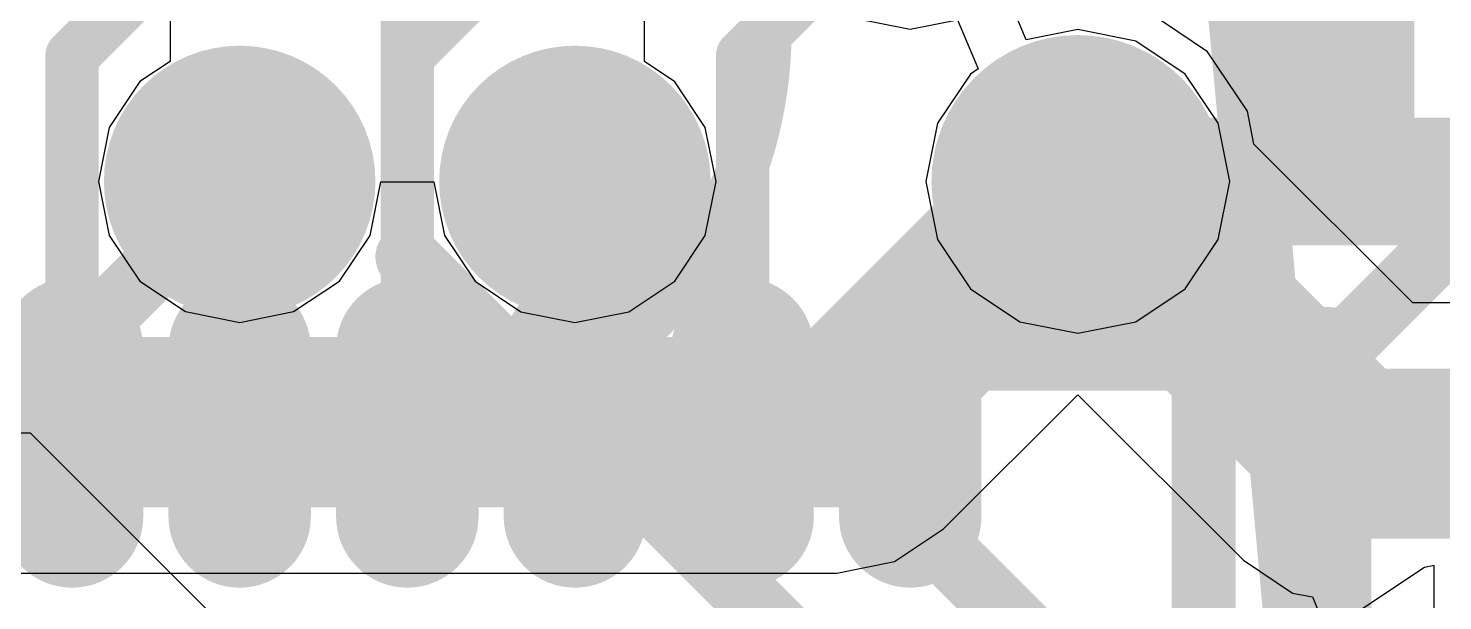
# Model space of a CAD drawing. Header units: millimetres. Extents: x 6 to 417, y 41 to 311.
# Drawn here: x 104.496 to 107.871, y 100.099 to 101.466 of the extents above; entities that cross this region are included whole.
import ezdxf

# ---------------------------------------------------------------- set-up
doc = ezdxf.new("R2010")
doc.units = ezdxf.units.MM
for name, color, linetype in [('BottomLayer', 5, 'Continuous'), ('BottomOverlay', 54, 'Continuous'), ('BottomPaste', 16, 'Continuous'), ('BottomSolder', 6, 'Continuous'), ('DrillDrawing', 1, 'Continuous'), ('KeepOutLayer', 6, 'Continuous'), ('Mechanical4', 56, 'Continuous'), ('MidLayer1', 16, 'Continuous'), ('MidLayer2', 76, 'Continuous'), ('MultiLayer', 9, 'Continuous'), ('TopLayer', 1, 'Continuous'), ('TopOverlay', 2, 'Continuous')]:
    doc.layers.add(name, color=color, linetype=linetype)

msp = doc.modelspace()

# ---------------------------------------------------------------- linework, layer by layer
at = {"layer": 'BottomLayer'}
for points, const_width in [([(107.6, 101.2), (107.6, 104.4)], 0.4064), ([(104.6, 101.4), (105, 101.8)], 0.127), ([(105.4, 101.4), (105.8, 101.8)], 0.127), ([(106.2, 101.4), (106.6, 101.8)], 0.127), ([(104.6, 100.5), (104.6, 101.4)], 0.127), ([(105.4, 100.5), (105.4, 101.4)], 0.127), ([(106.2, 100.5), (106.2, 101.4)], 0.127), ([(107.025, 101.1), (108.3, 101.1)], 0.3048), ([(105, 100.5), (105, 101.1)], 0.127), ([(105.8, 100.5), (105.8, 101.1)], 0.127), ([(106.6, 100.675), (107.025, 101.1)], 0.1524), ([(104.6, 100.3), (104.6, 100.7)], 0.2), ([(105, 100.3), (105, 100.7)], 0.2), ([(105.4, 100.3), (105.4, 100.7)], 0.2), ([(105.8, 100.3), (105.8, 100.7)], 0.2), ([(106.2, 100.3), (106.2, 100.7)], 0.2), ([(106.6, 100.3), (106.6, 100.7)], 0.2), ([(106.6, 100.5), (106.6, 100.7)], 0.127), ([(106.6, 100.5), (106.6, 100.675)], 0.127)]:
    msp.add_lwpolyline(points, dxfattribs=dict(at, const_width=const_width))
for points, const_width in [([(104.5682, 101.4, 1), (104.6317, 101.4, 1)], 0.0635), ([(104.5682, 101.4, 1), (104.6317, 101.4, 1)], 0.0635), ([(105.3682, 101.4, 1), (105.4317, 101.4, 1)], 0.0635), ([(105.3682, 101.4, 1), (105.4317, 101.4, 1)], 0.0635), ([(106.1682, 101.4, 1), (106.2317, 101.4, 1)], 0.0635), ([(106.1682, 101.4, 1), (106.2317, 101.4, 1)], 0.0635), ([(107.4984, 101.2, 1), (107.7016, 101.2, 1)], 0.2032), ([(104.873, 101.1, 1), (105.127, 101.1, 1)], 0.254), ([(105.673, 101.1, 1), (105.927, 101.1, 1)], 0.254), ([(106.8603, 101.1, 1), (107.1397, 101.1, 1)], 0.2794), ([(106.9488, 101.1, 1), (107.1012, 101.1, 1)], 0.1524), ([(104.9682, 101.1, 1), (105.0317, 101.1, 1)], 0.0635), ([(105.7682, 101.1, 1), (105.8317, 101.1, 1)], 0.0635), ([(106.9869, 101.1, 1), (107.0631, 101.1, 1)], 0.0762), ([(104.55, 100.7, 1), (104.65, 100.7, 1)], 0.1), ([(104.95, 100.7, 1), (105.05, 100.7, 1)], 0.1), ([(105.35, 100.7, 1), (105.45, 100.7, 1)], 0.1), ([(105.75, 100.7, 1), (105.85, 100.7, 1)], 0.1), ([(106.15, 100.7, 1), (106.25, 100.7, 1)], 0.1), ([(106.55, 100.7, 1), (106.65, 100.7, 1)], 0.1), ([(106.5619, 100.675, 1), (106.6381, 100.675, 1)], 0.0762), ([(106.5682, 100.7, 1), (106.6317, 100.7, 1)], 0.0635), ([(106.5682, 100.675, 1), (106.6317, 100.675, 1)], 0.0635), ([(104.5682, 100.5, 1), (104.6317, 100.5, 1)], 0.0635), ([(104.9682, 100.5, 1), (105.0317, 100.5, 1)], 0.0635), ([(105.3682, 100.5, 1), (105.4317, 100.5, 1)], 0.0635), ([(105.7682, 100.5, 1), (105.8317, 100.5, 1)], 0.0635), ([(106.1682, 100.5, 1), (106.2317, 100.5, 1)], 0.0635), ([(106.5682, 100.5, 1), (106.6317, 100.5, 1)], 0.0635), ([(106.5682, 100.5, 1), (106.6317, 100.5, 1)], 0.0635), ([(104.55, 100.3, 1), (104.65, 100.3, 1)], 0.1), ([(104.95, 100.3, 1), (105.05, 100.3, 1)], 0.1), ([(105.35, 100.3, 1), (105.45, 100.3, 1)], 0.1), ([(105.75, 100.3, 1), (105.85, 100.3, 1)], 0.1), ([(106.15, 100.3, 1), (106.25, 100.3, 1)], 0.1), ([(106.55, 100.3, 1), (106.65, 100.3, 1)], 0.1)]:
    msp.add_lwpolyline(points, format="xyb", close=True, dxfattribs=dict(at, const_width=const_width))
at = {"layer": 'BottomOverlay', "const_width": 0.2}
for points in [[(106.8, 100.7), (107.6, 100.7)], [(107.6, 99.9), (107.6, 100.7)]]:
    msp.add_lwpolyline(points, dxfattribs=at)
at = {"layer": 'BottomOverlay', "const_width": 0.1}
for points in [[(106.75, 100.7, 1), (106.85, 100.7, 1)], [(107.55, 100.7, 1), (107.65, 100.7, 1)], [(107.55, 100.7, 1), (107.65, 100.7, 1)]]:
    msp.add_lwpolyline(points, format="xyb", close=True, dxfattribs=at)
at = {"layer": 'BottomPaste', "const_width": 0.1}
for points in [[(104.6, 100.3), (104.6, 100.7)], [(105, 100.3), (105, 100.7)], [(105.4, 100.3), (105.4, 100.7)], [(105.8, 100.3), (105.8, 100.7)], [(106.2, 100.3), (106.2, 100.7)], [(106.6, 100.3), (106.6, 100.7)]]:
    msp.add_lwpolyline(points, dxfattribs=at)
at = {"layer": 'BottomPaste', "const_width": 0.05}
for points in [[(104.575, 100.7, 1), (104.625, 100.7, 1)], [(104.975, 100.7, 1), (105.025, 100.7, 1)], [(105.375, 100.7, 1), (105.425, 100.7, 1)], [(105.775, 100.7, 1), (105.825, 100.7, 1)], [(106.175, 100.7, 1), (106.225, 100.7, 1)], [(106.575, 100.7, 1), (106.625, 100.7, 1)], [(104.575, 100.3, 1), (104.625, 100.3, 1)], [(104.975, 100.3, 1), (105.025, 100.3, 1)], [(105.375, 100.3, 1), (105.425, 100.3, 1)], [(105.775, 100.3, 1), (105.825, 100.3, 1)], [(106.175, 100.3, 1), (106.225, 100.3, 1)], [(106.575, 100.3, 1), (106.625, 100.3, 1)]]:
    msp.add_lwpolyline(points, format="xyb", close=True, dxfattribs=at)
at = {"layer": 'BottomSolder'}
for points, const_width in [([(104.838, 101.1, 1), (105.162, 101.1, 1)], 0.324), ([(105.638, 101.1, 1), (105.962, 101.1, 1)], 0.324), ([(106.8253, 101.1, 1), (107.1747, 101.1, 1)], 0.3494), ([(104.515, 100.7, 1), (104.685, 100.7, 1)], 0.17), ([(104.915, 100.7, 1), (105.085, 100.7, 1)], 0.17), ([(105.315, 100.7, 1), (105.485, 100.7, 1)], 0.17), ([(105.715, 100.7, 1), (105.885, 100.7, 1)], 0.17), ([(106.115, 100.7, 1), (106.285, 100.7, 1)], 0.17), ([(106.515, 100.7, 1), (106.685, 100.7, 1)], 0.17), ([(104.515, 100.3, 1), (104.685, 100.3, 1)], 0.17), ([(104.915, 100.3, 1), (105.085, 100.3, 1)], 0.17), ([(105.315, 100.3, 1), (105.485, 100.3, 1)], 0.17), ([(105.715, 100.3, 1), (105.885, 100.3, 1)], 0.17), ([(106.115, 100.3, 1), (106.285, 100.3, 1)], 0.17), ([(106.515, 100.3, 1), (106.685, 100.3, 1)], 0.17)]:
    msp.add_lwpolyline(points, format="xyb", close=True, dxfattribs=dict(at, const_width=const_width))
at = {"layer": 'BottomSolder', "const_width": 0.34}
for points in [[(104.6, 100.3), (104.6, 100.7)], [(105, 100.3), (105, 100.7)], [(105.4, 100.3), (105.4, 100.7)], [(105.8, 100.3), (105.8, 100.7)], [(106.2, 100.3), (106.2, 100.7)], [(106.6, 100.3), (106.6, 100.7)]]:
    msp.add_lwpolyline(points, dxfattribs=at)
at = {"layer": 'DrillDrawing', "const_width": 0.1}
for points in [[(119.9857, 99, -39.996351), (119.9857, 101)], [(119.9819, 99, -39.98872), (119.9819, 101)]]:
    msp.add_lwpolyline(points, format="xyb", dxfattribs=at)
at = {"layer": 'DrillDrawing', "const_width": 0.1524}
for points in [[(104.9238, 101.1, 1), (105.0762, 101.1, 1)], [(105.7238, 101.1, 1), (105.8762, 101.1, 1)], [(106.9238, 101.1, 1), (107.0762, 101.1, 1)]]:
    msp.add_lwpolyline(points, format="xyb", close=True, dxfattribs=at)
at = {"layer": 'KeepOutLayer', "const_width": 0.1}
msp.add_lwpolyline([(119.9857, 99, -39.996351), (119.9857, 101)], format="xyb", dxfattribs=at)
at = {"layer": 'Mechanical4', "const_width": 0.1}
for points in [[(106.8692, 107.1632), (107.8757, 96.2093)], [(106.2418, 101.5176), (106.2426, 101.502)], [(106.2653, 101.5198), (106.2661, 101.5041)], [(106.2661, 101.5041), (106.2666, 101.4884)], [(106.2426, 101.502), (106.2432, 101.4863)], [(106.2432, 101.4863), (106.2435, 101.4706)], [(106.2435, 101.4706), (106.2435, 101.4548)], [(106.2666, 101.4884), (106.2669, 101.4727)], [(106.2669, 101.4727), (106.267, 101.457)], [(106.2429, 101.4234), (106.2434, 101.4391)], [(106.2434, 101.4391), (106.2435, 101.4548)], [(106.2664, 101.4256), (106.2668, 101.4413)], [(106.2668, 101.4413), (106.267, 101.457)], [(106.2413, 101.3921), (106.2423, 101.4077)], [(106.2423, 101.4077), (106.2429, 101.4234)], [(106.2648, 101.3942), (106.2657, 101.4099)], [(106.2657, 101.4099), (106.2664, 101.4256)], [(106.2387, 101.3608), (106.2402, 101.3764)], [(106.2402, 101.3764), (106.2413, 101.3921)], [(106.2622, 101.3629), (106.2636, 101.3785)], [(106.2636, 101.3785), (106.2648, 101.3942)], [(106.2352, 101.3295), (106.2371, 101.3451)], [(106.2371, 101.3451), (106.2387, 101.3608)], [(106.2587, 101.3317), (106.2606, 101.3473)], [(106.2606, 101.3473), (106.2622, 101.3629)], [(106.2306, 101.2985), (106.233, 101.314)], [(106.233, 101.314), (106.2352, 101.3295)], [(106.2541, 101.3006), (106.2565, 101.3161)], [(106.2565, 101.3161), (106.2587, 101.3317)], [(106.222, 101.2521), (106.2251, 101.2675)], [(106.2251, 101.2675), (106.228, 101.283)], [(106.228, 101.283), (106.2306, 101.2985)], [(106.2455, 101.2543), (106.2486, 101.2697)], [(106.2486, 101.2697), (106.2515, 101.2851)], [(106.2515, 101.2851), (106.2541, 101.3006)], [(106.215, 101.2215), (106.2186, 101.2368)], [(106.2186, 101.2368), (106.222, 101.2521)], [(106.2385, 101.2236), (106.2421, 101.2389)], [(106.2421, 101.2389), (106.2455, 101.2543)], [(106.2071, 101.1911), (106.2112, 101.2063)], [(106.2112, 101.2063), (106.215, 101.2215)], [(106.2306, 101.1932), (106.2347, 101.2084)], [(106.2347, 101.2084), (106.2385, 101.2236)], [(106.1982, 101.161), (106.2028, 101.176)], [(106.2028, 101.176), (106.2071, 101.1911)], [(106.2217, 101.1631), (106.2262, 101.1781)], [(106.2262, 101.1781), (106.2306, 101.1932)], [(106.1884, 101.1311), (106.1934, 101.146)], [(106.1934, 101.146), (106.1982, 101.161)], [(106.2066, 101.1185), (106.2119, 101.1333)], [(106.2119, 101.1333), (106.2169, 101.1481)], [(106.2169, 101.1481), (106.2217, 101.1631)], [(106.1719, 101.087), (106.1776, 101.1016)], [(106.1776, 101.1016), (106.1831, 101.1163)], [(106.1831, 101.1163), (106.1884, 101.1311)], [(106.1954, 101.0891), (106.2011, 101.1037)], [(106.2011, 101.1037), (106.2066, 101.1185)], [(106.1598, 101.058), (106.166, 101.0724)], [(106.166, 101.0724), (106.1719, 101.087)], [(106.1833, 101.0601), (106.1894, 101.0746)], [(106.1894, 101.0746), (106.1954, 101.0891)], [(106.1468, 101.0294), (106.1534, 101.0437)], [(106.1534, 101.0437), (106.1598, 101.058)], [(106.1634, 101.0174), (106.1702, 101.0316)], [(106.1702, 101.0316), (106.1769, 101.0458)], [(106.1769, 101.0458), (106.1833, 101.0601)], [(106.1255, 100.9873), (106.1328, 101.0013)], [(106.1328, 101.0013), (106.1399, 101.0153)], [(106.1399, 101.0153), (106.1468, 101.0294)], [(106.149, 100.9895), (106.1563, 101.0034)], [(106.1563, 101.0034), (106.1634, 101.0174)], [(106.1103, 100.9599), (106.118, 100.9736)], [(106.118, 100.9736), (106.1255, 100.9873)], [(106.1338, 100.962), (106.1415, 100.9757)], [(106.1415, 100.9757), (106.149, 100.9895)], [(106.0858, 100.9196), (106.0942, 100.9329)], [(106.0942, 100.9329), (106.1024, 100.9463)], [(106.1024, 100.9463), (106.1103, 100.9599)], [(106.1093, 100.9217), (106.1177, 100.935)], [(106.1177, 100.935), (106.1258, 100.9485)], [(106.1258, 100.9485), (106.1338, 100.962)], [(106.0685, 100.8934), (106.0773, 100.9064)], [(106.0773, 100.9064), (106.0858, 100.9196)], [(106.092, 100.8955), (106.1007, 100.9086)], [(106.1007, 100.9086), (106.1093, 100.9217)], [(106.0409, 100.8552), (106.0503, 100.8678)], [(106.0503, 100.8678), (106.0595, 100.8805)], [(106.0595, 100.8805), (106.0685, 100.8934)], [(106.0644, 100.8573), (106.0738, 100.8699)], [(106.0738, 100.8699), (106.083, 100.8827)], [(106.083, 100.8827), (106.092, 100.8955)], [(106.0116, 100.8183), (106.0216, 100.8304)], [(106.0216, 100.8304), (106.0314, 100.8427)], [(106.0314, 100.8427), (106.0409, 100.8552)], [(106.0351, 100.8204), (106.0451, 100.8326)], [(106.0451, 100.8326), (106.0548, 100.8449)], [(106.0548, 100.8449), (106.0644, 100.8573)], [(105.9911, 100.7945), (106.0015, 100.8063)], [(106.0015, 100.8063), (106.0116, 100.8183)], [(106.0041, 100.7849), (106.0146, 100.7966)], [(106.0146, 100.7966), (106.0249, 100.8084)], [(106.0249, 100.8084), (106.0351, 100.8204)], [(105.959, 100.76), (105.9699, 100.7713)], [(105.9699, 100.7713), (105.9806, 100.7828)], [(105.9714, 100.751), (105.9825, 100.7621)], [(105.9806, 100.7828), (105.9911, 100.7945)], [(105.9825, 100.7621), (105.9934, 100.7734)], [(105.9934, 100.7734), (106.0041, 100.7849)], [(105.9253, 100.7271), (105.9367, 100.7379)], [(105.9367, 100.7379), (105.948, 100.7488)], [(105.9372, 100.7186), (105.9488, 100.7292)], [(105.948, 100.7488), (105.959, 100.76)], [(105.9488, 100.7292), (105.9602, 100.74)], [(105.9602, 100.74), (105.9714, 100.751)], [(105.878, 100.6857), (105.8901, 100.6957)], [(105.8901, 100.6957), (105.902, 100.706)], [(105.9015, 100.6878), (105.9136, 100.6979)], [(105.902, 100.706), (105.9137, 100.7164)], [(105.9136, 100.6979), (105.9255, 100.7081)], [(105.9137, 100.7164), (105.9253, 100.7271)], [(105.9255, 100.7081), (105.9372, 100.7186)], [(105.8409, 100.6567), (105.8534, 100.6661)], [(105.8534, 100.6661), (105.8658, 100.6758)], [(105.8644, 100.6588), (105.8769, 100.6683)], [(105.8658, 100.6758), (105.878, 100.6857)], [(105.8769, 100.6683), (105.8893, 100.6779)], [(105.8893, 100.6779), (105.9015, 100.6878)], [(105.7894, 100.6207), (105.8025, 100.6294)], [(105.8025, 100.6294), (105.8154, 100.6383)], [(105.8128, 100.6228), (105.8259, 100.6315)], [(105.8154, 100.6383), (105.8282, 100.6474)], [(105.8259, 100.6315), (105.8389, 100.6404)], [(105.8282, 100.6474), (105.8409, 100.6567)], [(105.8389, 100.6404), (105.8517, 100.6495)], [(105.8517, 100.6495), (105.8644, 100.6588)], [(105.7357, 100.5881), (105.7493, 100.5959)], [(105.7493, 100.5959), (105.7628, 100.604)], [(105.7591, 100.5902), (105.7728, 100.5981)], [(105.7628, 100.604), (105.7761, 100.6122)], [(105.7728, 100.5981), (105.7862, 100.6061)], [(105.7761, 100.6122), (105.7894, 100.6207)], [(105.7862, 100.6061), (105.7996, 100.6144)], [(105.7996, 100.6144), (105.8128, 100.6228)], [(105.6658, 100.5522), (105.68, 100.5589)], [(105.68, 100.5589), (105.6941, 100.5659)], [(105.6893, 100.5543), (105.7035, 100.561)], [(105.6941, 100.5659), (105.7081, 100.5731)], [(105.7035, 100.561), (105.7176, 100.568)], [(105.7081, 100.5731), (105.7219, 100.5805)], [(105.7176, 100.568), (105.7315, 100.5752)], [(105.7219, 100.5805), (105.7357, 100.5881)], [(105.7315, 100.5752), (105.7454, 100.5826)], [(105.7454, 100.5826), (105.7591, 100.5902)], [(105.5934, 100.5218), (105.6081, 100.5274)], [(105.6081, 100.5274), (105.6227, 100.5333)], [(105.6169, 100.5239), (105.6316, 100.5296)], [(105.6227, 100.5333), (105.6372, 100.5393)], [(105.6316, 100.5296), (105.6461, 100.5354)], [(105.6372, 100.5393), (105.6516, 100.5456)], [(105.6461, 100.5354), (105.6606, 100.5415)], [(105.6516, 100.5456), (105.6658, 100.5522)], [(105.6606, 100.5415), (105.675, 100.5478)], [(105.675, 100.5478), (105.6893, 100.5543)], [(105.4885, 100.4891), (105.5037, 100.493)], [(105.5037, 100.493), (105.5188, 100.4972)], [(105.512, 100.4912), (105.5272, 100.4952)], [(105.5188, 100.4972), (105.5339, 100.5017)], [(105.5272, 100.4952), (105.5423, 100.4994)], [(105.5339, 100.5017), (105.5489, 100.5064)], [(105.5423, 100.4994), (105.5574, 100.5038)], [(105.5489, 100.5064), (105.5638, 100.5113)], [(105.5574, 100.5038), (105.5724, 100.5085)], [(105.5638, 100.5113), (105.5787, 100.5164)], [(105.5724, 100.5085), (105.5873, 100.5134)], [(105.5787, 100.5164), (105.5934, 100.5218)], [(105.5873, 100.5134), (105.6021, 100.5186)], [(105.6021, 100.5186), (105.6169, 100.5239)], [(94.6544, 99.4934), (105.3573, 100.4648)], [(105.3338, 100.4627), (105.3494, 100.4642)], [(105.3494, 100.4642), (105.365, 100.466)], [(105.3573, 100.4648), (105.3729, 100.4663)], [(105.365, 100.466), (105.3806, 100.468)], [(105.3729, 100.4663), (105.3885, 100.4681)], [(105.3806, 100.468), (105.3961, 100.4703)], [(105.3885, 100.4681), (105.4041, 100.4702)], [(105.3961, 100.4703), (105.4117, 100.4728)], [(105.4041, 100.4702), (105.4196, 100.4724)], [(105.4117, 100.4728), (105.4271, 100.4756)], [(105.4196, 100.4724), (105.4351, 100.475)], [(105.4271, 100.4756), (105.4425, 100.4786)], [(105.4351, 100.475), (105.4506, 100.4777)], [(105.4425, 100.4786), (105.4579, 100.4818)], [(105.4506, 100.4777), (105.466, 100.4807)], [(105.4579, 100.4818), (105.4732, 100.4853)], [(105.466, 100.4807), (105.4814, 100.484)], [(105.4732, 100.4853), (105.4885, 100.4891)], [(105.4814, 100.484), (105.4967, 100.4875)], [(105.4967, 100.4875), (105.512, 100.4912)]]:
    msp.add_lwpolyline(points, dxfattribs=at)
at = {"layer": 'Mechanical4', "const_width": 0.05}
for points in [[(106.2411, 101.5041, 1), (106.2911, 101.5041, 1)], [(106.2411, 101.5041, 1), (106.2911, 101.5041, 1)], [(106.2176, 101.502, 1), (106.2676, 101.502, 1)], [(106.2176, 101.502, 1), (106.2676, 101.502, 1)], [(106.2182, 101.4863, 1), (106.2682, 101.4863, 1)], [(106.2182, 101.4863, 1), (106.2682, 101.4863, 1)], [(106.2185, 101.4706, 1), (106.2685, 101.4706, 1)], [(106.2185, 101.4706, 1), (106.2685, 101.4706, 1)], [(106.2416, 101.4884, 1), (106.2916, 101.4884, 1)], [(106.2416, 101.4884, 1), (106.2916, 101.4884, 1)], [(106.2419, 101.4727, 1), (106.2919, 101.4727, 1)], [(106.2419, 101.4727, 1), (106.2919, 101.4727, 1)], [(106.2184, 101.4391, 1), (106.2684, 101.4391, 1)], [(106.2184, 101.4391, 1), (106.2684, 101.4391, 1)], [(106.2185, 101.4548, 1), (106.2685, 101.4548, 1)], [(106.2185, 101.4548, 1), (106.2685, 101.4548, 1)], [(106.2418, 101.4413, 1), (106.2918, 101.4413, 1)], [(106.2418, 101.4413, 1), (106.2918, 101.4413, 1)], [(106.242, 101.457, 1), (106.292, 101.457, 1)], [(106.242, 101.457, 1), (106.292, 101.457, 1)], [(106.2173, 101.4077, 1), (106.2673, 101.4077, 1)], [(106.2173, 101.4077, 1), (106.2673, 101.4077, 1)], [(106.2179, 101.4234, 1), (106.2679, 101.4234, 1)], [(106.2179, 101.4234, 1), (106.2679, 101.4234, 1)], [(106.2407, 101.4099, 1), (106.2907, 101.4099, 1)], [(106.2407, 101.4099, 1), (106.2907, 101.4099, 1)], [(106.2414, 101.4256, 1), (106.2914, 101.4256, 1)], [(106.2414, 101.4256, 1), (106.2914, 101.4256, 1)], [(106.2152, 101.3764, 1), (106.2652, 101.3764, 1)], [(106.2152, 101.3764, 1), (106.2652, 101.3764, 1)], [(106.2163, 101.3921, 1), (106.2663, 101.3921, 1)], [(106.2163, 101.3921, 1), (106.2663, 101.3921, 1)], [(106.2386, 101.3785, 1), (106.2886, 101.3785, 1)], [(106.2386, 101.3785, 1), (106.2886, 101.3785, 1)], [(106.2398, 101.3942, 1), (106.2898, 101.3942, 1)], [(106.2398, 101.3942, 1), (106.2898, 101.3942, 1)], [(106.2121, 101.3451, 1), (106.2621, 101.3451, 1)], [(106.2121, 101.3451, 1), (106.2621, 101.3451, 1)], [(106.2137, 101.3608, 1), (106.2637, 101.3608, 1)], [(106.2137, 101.3608, 1), (106.2637, 101.3608, 1)], [(106.2356, 101.3473, 1), (106.2856, 101.3473, 1)], [(106.2356, 101.3473, 1), (106.2856, 101.3473, 1)], [(106.2372, 101.3629, 1), (106.2872, 101.3629, 1)], [(106.2372, 101.3629, 1), (106.2872, 101.3629, 1)], [(106.208, 101.314, 1), (106.258, 101.314, 1)], [(106.208, 101.314, 1), (106.258, 101.314, 1)], [(106.2102, 101.3295, 1), (106.2602, 101.3295, 1)], [(106.2102, 101.3295, 1), (106.2602, 101.3295, 1)], [(106.2315, 101.3161, 1), (106.2815, 101.3161, 1)], [(106.2315, 101.3161, 1), (106.2815, 101.3161, 1)], [(106.2337, 101.3317, 1), (106.2837, 101.3317, 1)], [(106.2337, 101.3317, 1), (106.2837, 101.3317, 1)], [(106.2001, 101.2675, 1), (106.2501, 101.2675, 1)], [(106.2001, 101.2675, 1), (106.2501, 101.2675, 1)], [(106.203, 101.283, 1), (106.253, 101.283, 1)], [(106.203, 101.283, 1), (106.253, 101.283, 1)], [(106.2056, 101.2985, 1), (106.2556, 101.2985, 1)], [(106.2056, 101.2985, 1), (106.2556, 101.2985, 1)], [(106.2236, 101.2697, 1), (106.2736, 101.2697, 1)], [(106.2236, 101.2697, 1), (106.2736, 101.2697, 1)], [(106.2265, 101.2851, 1), (106.2765, 101.2851, 1)], [(106.2265, 101.2851, 1), (106.2765, 101.2851, 1)], [(106.2291, 101.3006, 1), (106.2791, 101.3006, 1)], [(106.2291, 101.3006, 1), (106.2791, 101.3006, 1)], [(106.1936, 101.2368, 1), (106.2436, 101.2368, 1)], [(106.1936, 101.2368, 1), (106.2436, 101.2368, 1)], [(106.197, 101.2521, 1), (106.247, 101.2521, 1)], [(106.197, 101.2521, 1), (106.247, 101.2521, 1)], [(106.2171, 101.2389, 1), (106.2671, 101.2389, 1)], [(106.2171, 101.2389, 1), (106.2671, 101.2389, 1)], [(106.2205, 101.2543, 1), (106.2705, 101.2543, 1)], [(106.2205, 101.2543, 1), (106.2705, 101.2543, 1)], [(106.1862, 101.2063, 1), (106.2362, 101.2063, 1)], [(106.1862, 101.2063, 1), (106.2362, 101.2063, 1)], [(106.19, 101.2215, 1), (106.24, 101.2215, 1)], [(106.19, 101.2215, 1), (106.24, 101.2215, 1)], [(106.2097, 101.2084, 1), (106.2597, 101.2084, 1)], [(106.2097, 101.2084, 1), (106.2597, 101.2084, 1)], [(106.2135, 101.2236, 1), (106.2635, 101.2236, 1)], [(106.2135, 101.2236, 1), (106.2635, 101.2236, 1)], [(106.1778, 101.176, 1), (106.2278, 101.176, 1)], [(106.1778, 101.176, 1), (106.2278, 101.176, 1)], [(106.1821, 101.1911, 1), (106.2321, 101.1911, 1)], [(106.1821, 101.1911, 1), (106.2321, 101.1911, 1)], [(106.2013, 101.1781, 1), (106.2512, 101.1781, 1)], [(106.2013, 101.1781, 1), (106.2512, 101.1781, 1)], [(106.2056, 101.1932, 1), (106.2556, 101.1932, 1)], [(106.2056, 101.1932, 1), (106.2556, 101.1932, 1)], [(106.1684, 101.146, 1), (106.2184, 101.146, 1)], [(106.1684, 101.146, 1), (106.2184, 101.146, 1)], [(106.1732, 101.161, 1), (106.2232, 101.161, 1)], [(106.1732, 101.161, 1), (106.2232, 101.161, 1)], [(106.1869, 101.1333, 1), (106.2369, 101.1333, 1)], [(106.1869, 101.1333, 1), (106.2369, 101.1333, 1)], [(106.1919, 101.1481, 1), (106.2419, 101.1481, 1)], [(106.1919, 101.1481, 1), (106.2419, 101.1481, 1)], [(106.1967, 101.1631, 1), (106.2467, 101.1631, 1)], [(106.1967, 101.1631, 1), (106.2467, 101.1631, 1)], [(106.1527, 101.1016, 1), (106.2026, 101.1016, 1)], [(106.1527, 101.1016, 1), (106.2026, 101.1016, 1)], [(106.1581, 101.1163, 1), (106.2081, 101.1163, 1)], [(106.1581, 101.1163, 1), (106.2081, 101.1163, 1)], [(106.1634, 101.1311, 1), (106.2134, 101.1311, 1)], [(106.1634, 101.1311, 1), (106.2134, 101.1311, 1)], [(106.1761, 101.1037, 1), (106.2261, 101.1037, 1)], [(106.1761, 101.1037, 1), (106.2261, 101.1037, 1)], [(106.1816, 101.1185, 1), (106.2316, 101.1185, 1)], [(106.1816, 101.1185, 1), (106.2316, 101.1185, 1)], [(106.141, 101.0724, 1), (106.191, 101.0724, 1)], [(106.141, 101.0724, 1), (106.191, 101.0724, 1)], [(106.1469, 101.087, 1), (106.1969, 101.087, 1)], [(106.1469, 101.087, 1), (106.1969, 101.087, 1)], [(106.1644, 101.0746, 1), (106.2144, 101.0746, 1)], [(106.1644, 101.0746, 1), (106.2144, 101.0746, 1)], [(106.1704, 101.0891, 1), (106.2204, 101.0891, 1)], [(106.1704, 101.0891, 1), (106.2204, 101.0891, 1)], [(106.1284, 101.0437, 1), (106.1784, 101.0437, 1)], [(106.1284, 101.0437, 1), (106.1784, 101.0437, 1)], [(106.1348, 101.058, 1), (106.1848, 101.058, 1)], [(106.1348, 101.058, 1), (106.1848, 101.058, 1)], [(106.1452, 101.0316, 1), (106.1952, 101.0316, 1)], [(106.1452, 101.0316, 1), (106.1952, 101.0316, 1)], [(106.1519, 101.0458, 1), (106.2019, 101.0458, 1)], [(106.1519, 101.0458, 1), (106.2019, 101.0458, 1)], [(106.1583, 101.0601, 1), (106.2083, 101.0601, 1)], [(106.1583, 101.0601, 1), (106.2083, 101.0601, 1)], [(106.1078, 101.0013, 1), (106.1578, 101.0013, 1)], [(106.1078, 101.0013, 1), (106.1578, 101.0013, 1)], [(106.1149, 101.0153, 1), (106.1649, 101.0153, 1)], [(106.1149, 101.0153, 1), (106.1649, 101.0153, 1)], [(106.1218, 101.0294, 1), (106.1718, 101.0294, 1)], [(106.1218, 101.0294, 1), (106.1718, 101.0294, 1)], [(106.1313, 101.0034, 1), (106.1813, 101.0034, 1)], [(106.1313, 101.0034, 1), (106.1813, 101.0034, 1)], [(106.1384, 101.0174, 1), (106.1884, 101.0174, 1)], [(106.1384, 101.0174, 1), (106.1884, 101.0174, 1)], [(106.093, 100.9736, 1), (106.143, 100.9736, 1)], [(106.093, 100.9736, 1), (106.143, 100.9736, 1)], [(106.1005, 100.9873, 1), (106.1505, 100.9873, 1)], [(106.1005, 100.9873, 1), (106.1505, 100.9873, 1)], [(106.1165, 100.9757, 1), (106.1665, 100.9757, 1)], [(106.1165, 100.9757, 1), (106.1665, 100.9757, 1)], [(106.124, 100.9895, 1), (106.174, 100.9895, 1)], [(106.124, 100.9895, 1), (106.174, 100.9895, 1)], [(106.0692, 100.9329, 1), (106.1192, 100.9329, 1)], [(106.0692, 100.9329, 1), (106.1192, 100.9329, 1)], [(106.0774, 100.9463, 1), (106.1274, 100.9463, 1)], [(106.0774, 100.9463, 1), (106.1274, 100.9463, 1)], [(106.0853, 100.9599, 1), (106.1353, 100.9599, 1)], [(106.0853, 100.9599, 1), (106.1353, 100.9599, 1)], [(106.0927, 100.935, 1), (106.1427, 100.935, 1)], [(106.0927, 100.935, 1), (106.1427, 100.935, 1)], [(106.1008, 100.9485, 1), (106.1508, 100.9485, 1)], [(106.1008, 100.9485, 1), (106.1508, 100.9485, 1)], [(106.1088, 100.962, 1), (106.1588, 100.962, 1)], [(106.1088, 100.962, 1), (106.1588, 100.962, 1)], [(106.0523, 100.9064, 1), (106.1023, 100.9064, 1)], [(106.0523, 100.9064, 1), (106.1023, 100.9064, 1)], [(106.0608, 100.9196, 1), (106.1108, 100.9196, 1)], [(106.0608, 100.9196, 1), (106.1108, 100.9196, 1)], [(106.0757, 100.9086, 1), (106.1257, 100.9086, 1)], [(106.0757, 100.9086, 1), (106.1257, 100.9086, 1)], [(106.0843, 100.9217, 1), (106.1343, 100.9217, 1)], [(106.0843, 100.9217, 1), (106.1343, 100.9217, 1)], [(106.0253, 100.8678, 1), (106.0753, 100.8678, 1)], [(106.0253, 100.8678, 1), (106.0753, 100.8678, 1)], [(106.0345, 100.8805, 1), (106.0845, 100.8805, 1)], [(106.0345, 100.8805, 1), (106.0845, 100.8805, 1)], [(106.0435, 100.8934, 1), (106.0935, 100.8934, 1)], [(106.0435, 100.8934, 1), (106.0935, 100.8934, 1)], [(106.0488, 100.8699, 1), (106.0988, 100.8699, 1)], [(106.0488, 100.8699, 1), (106.0988, 100.8699, 1)], [(106.058, 100.8827, 1), (106.108, 100.8827, 1)], [(106.058, 100.8827, 1), (106.108, 100.8827, 1)], [(106.067, 100.8955, 1), (106.117, 100.8955, 1)], [(106.067, 100.8955, 1), (106.117, 100.8955, 1)], [(105.9966, 100.8304, 1), (106.0466, 100.8304, 1)], [(105.9966, 100.8304, 1), (106.0466, 100.8304, 1)], [(106.0064, 100.8427, 1), (106.0564, 100.8427, 1)], [(106.0064, 100.8427, 1), (106.0564, 100.8427, 1)], [(106.0159, 100.8552, 1), (106.0659, 100.8552, 1)], [(106.0159, 100.8552, 1), (106.0659, 100.8552, 1)], [(106.0201, 100.8326, 1), (106.0701, 100.8326, 1)], [(106.0201, 100.8326, 1), (106.0701, 100.8326, 1)], [(106.0298, 100.8449, 1), (106.0798, 100.8449, 1)], [(106.0298, 100.8449, 1), (106.0798, 100.8449, 1)], [(106.0394, 100.8573, 1), (106.0894, 100.8573, 1)], [(106.0394, 100.8573, 1), (106.0894, 100.8573, 1)], [(105.9765, 100.8063, 1), (106.0265, 100.8063, 1)], [(105.9765, 100.8063, 1), (106.0265, 100.8063, 1)], [(105.9866, 100.8183, 1), (106.0366, 100.8183, 1)], [(105.9866, 100.8183, 1), (106.0366, 100.8183, 1)], [(105.9896, 100.7966, 1), (106.0396, 100.7966, 1)], [(105.9896, 100.7966, 1), (106.0396, 100.7966, 1)], [(105.9999, 100.8084, 1), (106.0499, 100.8084, 1)], [(105.9999, 100.8084, 1), (106.0499, 100.8084, 1)], [(106.0101, 100.8204, 1), (106.0601, 100.8204, 1)], [(106.0101, 100.8204, 1), (106.0601, 100.8204, 1)], [(105.9449, 100.7713, 1), (105.9949, 100.7713, 1)], [(105.9449, 100.7713, 1), (105.9949, 100.7713, 1)], [(105.9556, 100.7828, 1), (106.0056, 100.7828, 1)], [(105.9556, 100.7828, 1), (106.0056, 100.7828, 1)], [(105.9575, 100.7621, 1), (106.0075, 100.7621, 1)], [(105.9575, 100.7621, 1), (106.0075, 100.7621, 1)], [(105.9661, 100.7945, 1), (106.0161, 100.7945, 1)], [(105.9661, 100.7945, 1), (106.0161, 100.7945, 1)], [(105.9684, 100.7734, 1), (106.0184, 100.7734, 1)], [(105.9684, 100.7734, 1), (106.0184, 100.7734, 1)], [(105.9791, 100.7849, 1), (106.0291, 100.7849, 1)], [(105.9791, 100.7849, 1), (106.0291, 100.7849, 1)], [(105.9117, 100.7379, 1), (105.9617, 100.7379, 1)], [(105.9117, 100.7379, 1), (105.9617, 100.7379, 1)], [(105.923, 100.7488, 1), (105.973, 100.7488, 1)], [(105.923, 100.7488, 1), (105.973, 100.7488, 1)], [(105.9238, 100.7292, 1), (105.9738, 100.7292, 1)], [(105.9238, 100.7292, 1), (105.9738, 100.7292, 1)], [(105.934, 100.76, 1), (105.984, 100.76, 1)], [(105.934, 100.76, 1), (105.984, 100.76, 1)], [(105.9352, 100.74, 1), (105.9852, 100.74, 1)], [(105.9352, 100.74, 1), (105.9852, 100.74, 1)], [(105.9464, 100.751, 1), (105.9964, 100.751, 1)], [(105.9464, 100.751, 1), (105.9964, 100.751, 1)], [(105.8651, 100.6957, 1), (105.9151, 100.6957, 1)], [(105.8651, 100.6957, 1), (105.9151, 100.6957, 1)], [(105.877, 100.706, 1), (105.927, 100.706, 1)], [(105.877, 100.706, 1), (105.927, 100.706, 1)], [(105.8886, 100.6979, 1), (105.9386, 100.6979, 1)], [(105.8886, 100.6979, 1), (105.9386, 100.6979, 1)], [(105.8887, 100.7164, 1), (105.9387, 100.7164, 1)], [(105.8887, 100.7164, 1), (105.9387, 100.7164, 1)], [(105.9003, 100.7271, 1), (105.9503, 100.7271, 1)], [(105.9003, 100.7271, 1), (105.9503, 100.7271, 1)], [(105.9005, 100.7081, 1), (105.9505, 100.7081, 1)], [(105.9005, 100.7081, 1), (105.9505, 100.7081, 1)], [(105.9122, 100.7186, 1), (105.9622, 100.7186, 1)], [(105.9122, 100.7186, 1), (105.9622, 100.7186, 1)], [(105.8284, 100.6661, 1), (105.8784, 100.6661, 1)], [(105.8284, 100.6661, 1), (105.8784, 100.6661, 1)], [(105.8408, 100.6758, 1), (105.8908, 100.6758, 1)], [(105.8408, 100.6758, 1), (105.8908, 100.6758, 1)], [(105.8519, 100.6683, 1), (105.9019, 100.6683, 1)], [(105.8519, 100.6683, 1), (105.9019, 100.6683, 1)], [(105.853, 100.6857, 1), (105.903, 100.6857, 1)], [(105.853, 100.6857, 1), (105.903, 100.6857, 1)], [(105.8643, 100.6779, 1), (105.9143, 100.6779, 1)], [(105.8643, 100.6779, 1), (105.9143, 100.6779, 1)], [(105.8765, 100.6878, 1), (105.9265, 100.6878, 1)], [(105.8765, 100.6878, 1), (105.9265, 100.6878, 1)], [(105.7775, 100.6294, 1), (105.8275, 100.6294, 1)], [(105.7775, 100.6294, 1), (105.8275, 100.6294, 1)], [(105.7904, 100.6383, 1), (105.8404, 100.6383, 1)], [(105.7904, 100.6383, 1), (105.8404, 100.6383, 1)], [(105.8009, 100.6315, 1), (105.8509, 100.6315, 1)], [(105.8009, 100.6315, 1), (105.8509, 100.6315, 1)], [(105.8032, 100.6474, 1), (105.8532, 100.6474, 1)], [(105.8032, 100.6474, 1), (105.8532, 100.6474, 1)], [(105.8139, 100.6404, 1), (105.8639, 100.6404, 1)], [(105.8139, 100.6404, 1), (105.8639, 100.6404, 1)], [(105.8159, 100.6567, 1), (105.8659, 100.6567, 1)], [(105.8159, 100.6567, 1), (105.8659, 100.6567, 1)], [(105.8267, 100.6495, 1), (105.8767, 100.6495, 1)], [(105.8267, 100.6495, 1), (105.8767, 100.6495, 1)], [(105.8394, 100.6588, 1), (105.8894, 100.6588, 1)], [(105.8394, 100.6588, 1), (105.8894, 100.6588, 1)], [(105.7243, 100.5959, 1), (105.7743, 100.5959, 1)], [(105.7243, 100.5959, 1), (105.7743, 100.5959, 1)], [(105.7378, 100.604, 1), (105.7878, 100.604, 1)], [(105.7378, 100.604, 1), (105.7878, 100.604, 1)], [(105.7478, 100.5981, 1), (105.7977, 100.5981, 1)], [(105.7478, 100.5981, 1), (105.7977, 100.5981, 1)], [(105.7511, 100.6122, 1), (105.8011, 100.6122, 1)], [(105.7511, 100.6122, 1), (105.8011, 100.6122, 1)], [(105.7612, 100.6061, 1), (105.8112, 100.6061, 1)], [(105.7612, 100.6061, 1), (105.8112, 100.6061, 1)], [(105.7644, 100.6207, 1), (105.8144, 100.6207, 1)], [(105.7644, 100.6207, 1), (105.8144, 100.6207, 1)], [(105.7746, 100.6144, 1), (105.8246, 100.6144, 1)], [(105.7746, 100.6144, 1), (105.8246, 100.6144, 1)], [(105.7878, 100.6228, 1), (105.8378, 100.6228, 1)], [(105.7878, 100.6228, 1), (105.8378, 100.6228, 1)], [(105.655, 100.5589, 1), (105.705, 100.5589, 1)], [(105.655, 100.5589, 1), (105.705, 100.5589, 1)], [(105.6691, 100.5659, 1), (105.7191, 100.5659, 1)], [(105.6691, 100.5659, 1), (105.7191, 100.5659, 1)], [(105.6785, 100.561, 1), (105.7285, 100.561, 1)], [(105.6785, 100.561, 1), (105.7285, 100.561, 1)], [(105.6831, 100.5731, 1), (105.7331, 100.5731, 1)], [(105.6831, 100.5731, 1), (105.7331, 100.5731, 1)], [(105.6926, 100.568, 1), (105.7426, 100.568, 1)], [(105.6926, 100.568, 1), (105.7426, 100.568, 1)], [(105.6969, 100.5805, 1), (105.7469, 100.5805, 1)], [(105.6969, 100.5805, 1), (105.7469, 100.5805, 1)], [(105.7065, 100.5752, 1), (105.7565, 100.5752, 1)], [(105.7065, 100.5752, 1), (105.7565, 100.5752, 1)], [(105.7107, 100.5881, 1), (105.7607, 100.5881, 1)], [(105.7107, 100.5881, 1), (105.7607, 100.5881, 1)], [(105.7204, 100.5826, 1), (105.7704, 100.5826, 1)], [(105.7204, 100.5826, 1), (105.7704, 100.5826, 1)], [(105.7341, 100.5902, 1), (105.7841, 100.5902, 1)], [(105.7341, 100.5902, 1), (105.7841, 100.5902, 1)], [(105.5831, 100.5274, 1), (105.6331, 100.5274, 1)], [(105.5831, 100.5274, 1), (105.6331, 100.5274, 1)], [(105.5977, 100.5333, 1), (105.6477, 100.5333, 1)], [(105.5977, 100.5333, 1), (105.6477, 100.5333, 1)], [(105.6066, 100.5296, 1), (105.6566, 100.5296, 1)], [(105.6066, 100.5296, 1), (105.6566, 100.5296, 1)], [(105.6122, 100.5393, 1), (105.6622, 100.5393, 1)], [(105.6122, 100.5393, 1), (105.6622, 100.5393, 1)], [(105.6211, 100.5354, 1), (105.6711, 100.5354, 1)], [(105.6211, 100.5354, 1), (105.6711, 100.5354, 1)], [(105.6266, 100.5456, 1), (105.6766, 100.5456, 1)], [(105.6266, 100.5456, 1), (105.6766, 100.5456, 1)], [(105.6356, 100.5415, 1), (105.6856, 100.5415, 1)], [(105.6356, 100.5415, 1), (105.6856, 100.5415, 1)], [(105.6408, 100.5522, 1), (105.6908, 100.5522, 1)], [(105.6408, 100.5522, 1), (105.6908, 100.5522, 1)], [(105.65, 100.5478, 1), (105.7, 100.5478, 1)], [(105.65, 100.5478, 1), (105.7, 100.5478, 1)], [(105.6643, 100.5543, 1), (105.7143, 100.5543, 1)], [(105.6643, 100.5543, 1), (105.7143, 100.5543, 1)], [(105.4787, 100.493, 1), (105.5287, 100.493, 1)], [(105.4787, 100.493, 1), (105.5287, 100.493, 1)], [(105.4938, 100.4972, 1), (105.5438, 100.4972, 1)], [(105.4938, 100.4972, 1), (105.5438, 100.4972, 1)], [(105.5022, 100.4952, 1), (105.5522, 100.4952, 1)], [(105.5022, 100.4952, 1), (105.5522, 100.4952, 1)], [(105.5089, 100.5017, 1), (105.5589, 100.5017, 1)], [(105.5089, 100.5017, 1), (105.5589, 100.5017, 1)], [(105.5173, 100.4994, 1), (105.5673, 100.4994, 1)], [(105.5173, 100.4994, 1), (105.5673, 100.4994, 1)], [(105.5239, 100.5064, 1), (105.5739, 100.5064, 1)], [(105.5239, 100.5064, 1), (105.5739, 100.5064, 1)], [(105.5324, 100.5038, 1), (105.5824, 100.5038, 1)], [(105.5324, 100.5038, 1), (105.5824, 100.5038, 1)], [(105.5388, 100.5113, 1), (105.5888, 100.5113, 1)], [(105.5388, 100.5113, 1), (105.5888, 100.5113, 1)], [(105.5474, 100.5085, 1), (105.5974, 100.5085, 1)], [(105.5474, 100.5085, 1), (105.5974, 100.5085, 1)], [(105.5537, 100.5164, 1), (105.6037, 100.5164, 1)], [(105.5537, 100.5164, 1), (105.6037, 100.5164, 1)], [(105.5623, 100.5134, 1), (105.6123, 100.5134, 1)], [(105.5623, 100.5134, 1), (105.6123, 100.5134, 1)], [(105.5684, 100.5218, 1), (105.6184, 100.5218, 1)], [(105.5684, 100.5218, 1), (105.6184, 100.5218, 1)], [(105.5771, 100.5186, 1), (105.6271, 100.5186, 1)], [(105.5771, 100.5186, 1), (105.6271, 100.5186, 1)], [(105.5919, 100.5239, 1), (105.6419, 100.5239, 1)], [(105.5919, 100.5239, 1), (105.6419, 100.5239, 1)], [(105.3088, 100.4627, 1), (105.3588, 100.4627, 1)], [(105.3244, 100.4642, 1), (105.3744, 100.4642, 1)], [(105.3244, 100.4642, 1), (105.3744, 100.4642, 1)], [(105.3323, 100.4648, 1), (105.3823, 100.4648, 1)], [(105.3323, 100.4648, 1), (105.3823, 100.4648, 1)], [(105.34, 100.466, 1), (105.39, 100.466, 1)], [(105.34, 100.466, 1), (105.39, 100.466, 1)], [(105.3479, 100.4663, 1), (105.3979, 100.4663, 1)], [(105.3479, 100.4663, 1), (105.3979, 100.4663, 1)], [(105.3556, 100.468, 1), (105.4056, 100.468, 1)], [(105.3556, 100.468, 1), (105.4056, 100.468, 1)], [(105.3635, 100.4681, 1), (105.4135, 100.4681, 1)], [(105.3635, 100.4681, 1), (105.4135, 100.4681, 1)], [(105.3712, 100.4703, 1), (105.4211, 100.4703, 1)], [(105.3712, 100.4703, 1), (105.4211, 100.4703, 1)], [(105.3791, 100.4702, 1), (105.4291, 100.4702, 1)], [(105.3791, 100.4702, 1), (105.4291, 100.4702, 1)], [(105.3867, 100.4728, 1), (105.4367, 100.4728, 1)], [(105.3867, 100.4728, 1), (105.4367, 100.4728, 1)], [(105.3946, 100.4724, 1), (105.4446, 100.4724, 1)], [(105.3946, 100.4724, 1), (105.4446, 100.4724, 1)], [(105.4021, 100.4756, 1), (105.4521, 100.4756, 1)], [(105.4021, 100.4756, 1), (105.4521, 100.4756, 1)], [(105.4101, 100.475, 1), (105.4601, 100.475, 1)], [(105.4101, 100.475, 1), (105.4601, 100.475, 1)], [(105.4175, 100.4786, 1), (105.4675, 100.4786, 1)], [(105.4175, 100.4786, 1), (105.4675, 100.4786, 1)], [(105.4256, 100.4777, 1), (105.4756, 100.4777, 1)], [(105.4256, 100.4777, 1), (105.4756, 100.4777, 1)], [(105.4329, 100.4818, 1), (105.4829, 100.4818, 1)], [(105.4329, 100.4818, 1), (105.4829, 100.4818, 1)], [(105.441, 100.4807, 1), (105.491, 100.4807, 1)], [(105.441, 100.4807, 1), (105.491, 100.4807, 1)], [(105.4482, 100.4853, 1), (105.4982, 100.4853, 1)], [(105.4482, 100.4853, 1), (105.4982, 100.4853, 1)], [(105.4564, 100.484, 1), (105.5064, 100.484, 1)], [(105.4564, 100.484, 1), (105.5064, 100.484, 1)], [(105.4635, 100.4891, 1), (105.5135, 100.4891, 1)], [(105.4635, 100.4891, 1), (105.5135, 100.4891, 1)], [(105.4717, 100.4875, 1), (105.5217, 100.4875, 1)], [(105.4717, 100.4875, 1), (105.5217, 100.4875, 1)], [(105.487, 100.4912, 1), (105.537, 100.4912, 1)], [(105.487, 100.4912, 1), (105.537, 100.4912, 1)]]:
    msp.add_lwpolyline(points, format="xyb", close=True, dxfattribs=at)
at = {"layer": 'MidLayer1'}
for p, q in [((106.8769, 101.4381), (106.8283, 101.5554)), ((104.8344, 101.5135), (104.8344, 101.3865)), ((105.9656, 101.3865), (105.9656, 101.5135)), ((106.4711, 101.4889), (106.6, 101.4633)), ((106.6, 101.4633), (106.7132, 101.4858)), ((106.7132, 101.4858), (106.7618, 101.3685)), ((107, 101.4626), (106.8769, 101.4381)), ((107.1387, 101.435), (107, 101.4626)), ((107.2564, 101.3564), (107.1387, 101.435)), ((104.8344, 101.3865), (104.7619, 101.3381)), ((106.0381, 101.338), (105.9656, 101.3865)), ((106.7436, 101.3564), (106.665, 101.2387)), ((106.7618, 101.3685), (106.7436, 101.3564)), ((107.3349, 101.2387), (107.2564, 101.3564)), ((104.7619, 101.3381), (104.6889, 101.2288)), ((106.111, 101.2288), (106.0381, 101.338)), ((104.6889, 101.2288), (104.6633, 101.1)), ((106.1367, 101.1), (106.111, 101.2288)), ((106.665, 101.2387), (106.6374, 101.1)), ((107.3625, 101.1), (107.3349, 101.2387)), ((104.6633, 101.1), (104.6889, 100.9712)), ((105.311, 100.9712), (105.3365, 101.0992)), ((105.3365, 101.0992), (105.4635, 101.0992)), ((105.4635, 101.0992), (105.489, 100.9711)), ((106.111, 100.9711), (106.1367, 101.1)), ((106.6374, 101.1), (106.665, 100.9612)), ((107.3349, 100.9612), (107.3625, 101.1)), ((104.6889, 100.9712), (104.7619, 100.8619)), ((105.238, 100.8619), (105.311, 100.9712)), ((105.489, 100.9711), (105.5619, 100.8619)), ((106.0381, 100.8619), (106.111, 100.9711)), ((106.665, 100.9612), (106.7436, 100.8436)), ((107.2564, 100.8436), (107.3349, 100.9612)), ((104.7619, 100.8619), (104.8711, 100.789)), ((105.1288, 100.789), (105.238, 100.8619)), ((105.5619, 100.8619), (105.6712, 100.7889)), ((105.9288, 100.7889), (106.0381, 100.8619)), ((106.7436, 100.8436), (106.8612, 100.765)), ((107.1387, 100.765), (107.2564, 100.8436)), ((104.8711, 100.789), (105, 100.7633)), ((105, 100.7633), (105.1288, 100.789)), ((105.6712, 100.7889), (105.8, 100.7633)), ((105.8, 100.7633), (105.9288, 100.7889)), ((106.8612, 100.765), (107, 100.7374)), ((107, 100.7374), (107.1387, 100.765)), ((107.8268, 100.1785), (107.6587, 100.0662)), ((107.85, 100.1831), (107.8268, 100.1785)), ((107.85, 99.875), (107.85, 100.1831))]:
    msp.add_line(p, q, dxfattribs=at)
for points, const_width in [([(104.873, 101.1, 1), (105.127, 101.1, 1)], 0.254), ([(105.673, 101.1, 1), (105.927, 101.1, 1)], 0.254), ([(106.8603, 101.1, 1), (107.1397, 101.1, 1)], 0.2794)]:
    msp.add_lwpolyline(points, format="xyb", close=True, dxfattribs=dict(at, const_width=const_width))
at = {"layer": 'MidLayer2'}
for p, q in [((103.1421, 100.5), (104.5, 100.5)), ((104.5, 100.5), (106, 99))]:
    msp.add_line(p, q, dxfattribs=at)
for points, const_width in [([(105.4, 100.925), (105.4, 102.65)], 0.127), ([(107.4356, 100.9196), (107.4356, 101.5445)], 0.1524), ([(107.6, 100.675), (108.1, 101.175)], 0.1524), ([(104.5898, 100.6898), (105, 101.1)], 0.1524), ([(105.8, 101.1), (107, 99.9)], 0.1524), ([(105.4, 100.9199), (106.625, 99.6949)], 0.1524), ([(107.3, 100.784), (107.4356, 100.9196)], 0.1524), ([(107.3, 93.5), (107.3, 100.784)], 0.1524), ([(103.0986, 100.6898), (104.5898, 100.6898)], 0.1524), ([(107.6, 95.175), (107.6, 100.675)], 0.1524)]:
    msp.add_lwpolyline(points, dxfattribs=dict(at, const_width=const_width))
for points, const_width in [([(104.873, 101.1, 1), (105.127, 101.1, 1)], 0.254), ([(105.673, 101.1, 1), (105.927, 101.1, 1)], 0.254), ([(106.8603, 101.1, 1), (107.1397, 101.1, 1)], 0.2794), ([(104.9619, 101.1, 1), (105.0381, 101.1, 1)], 0.0762), ([(105.7619, 101.1, 1), (105.8381, 101.1, 1)], 0.0762), ([(105.3619, 100.9199, 1), (105.4381, 100.9199, 1)], 0.0762), ([(105.3683, 100.925, 1), (105.4318, 100.925, 1)], 0.0635), ([(107.3975, 100.9196, 1), (107.4737, 100.9196, 1)], 0.0762), ([(107.3975, 100.9196, 1), (107.4737, 100.9196, 1)], 0.0762), ([(107.2619, 100.784, 1), (107.3381, 100.784, 1)], 0.0762), ([(107.2619, 100.784, 1), (107.3381, 100.784, 1)], 0.0762), ([(104.5517, 100.6898, 1), (104.6279, 100.6898, 1)], 0.0762), ([(104.5517, 100.6898, 1), (104.6279, 100.6898, 1)], 0.0762), ([(107.5619, 100.675, 1), (107.6381, 100.675, 1)], 0.0762), ([(107.5619, 100.675, 1), (107.6381, 100.675, 1)], 0.0762)]:
    msp.add_lwpolyline(points, format="xyb", close=True, dxfattribs=dict(at, const_width=const_width))
at = {"layer": 'MultiLayer'}
for points, const_width in [([(104.873, 101.1, 1), (105.127, 101.1, 1)], 0.254), ([(105.673, 101.1, 1), (105.927, 101.1, 1)], 0.254), ([(106.8603, 101.1, 1), (107.1397, 101.1, 1)], 0.2794)]:
    msp.add_lwpolyline(points, format="xyb", close=True, dxfattribs=dict(at, const_width=const_width))
at = {"layer": 'TopLayer'}
for p, q in [((107.3096, 101.4096), (107.1675, 101.5045)), ((107.4045, 101.2675), (107.3096, 101.4096)), ((107.42, 101.1892), (107.4045, 101.2675)), ((107.7991, 100.8101), (107.42, 101.1892)), ((108.85, 100.8101), (107.7991, 100.8101)), ((106.6796, 100.2703), (107, 100.5907)), ((107, 100.5907), (107.3953, 100.1954)), ((106.5628, 100.1923), (106.6796, 100.2703)), ((106.425, 100.1649), (106.5628, 100.1923)), ((107.3953, 100.1954), (107.5122, 100.1173)), ((102.7351, 100.1649), (106.425, 100.1649)), ((107.5122, 100.1173), (107.5596, 100.1079)), ((107.5596, 100.1079), (107.6082, 99.9905))]:
    msp.add_line(p, q, dxfattribs=at)
for points, const_width in [([(104.873, 101.1, 1), (105.127, 101.1, 1)], 0.254), ([(105.673, 101.1, 1), (105.927, 101.1, 1)], 0.254), ([(106.8603, 101.1, 1), (107.1397, 101.1, 1)], 0.2794), ([(106.8984, 101.1, 1), (107.1016, 101.1, 1)], 0.2032), ([(106.8984, 101.1, 1), (107.1016, 101.1, 1)], 0.2032), ([(106.3234, 100.525, 1), (106.5266, 100.525, 1)], 0.2032), ([(106.3234, 100.525, 1), (106.5266, 100.525, 1)], 0.2032), ([(107.5484, 100.45, 1), (107.7516, 100.45, 1)], 0.2032), ([(107.5484, 100.45, 1), (107.7516, 100.45, 1)], 0.2032)]:
    msp.add_lwpolyline(points, format="xyb", close=True, dxfattribs=dict(at, const_width=const_width))
at = {"layer": 'TopLayer', "const_width": 0.4064}
for points in [[(106.425, 100.525), (107, 101.1)], [(107, 101.1), (107.65, 100.45)], [(102.375, 100.525), (106.425, 100.525)], [(107.65, 100.45), (108.85, 100.45)]]:
    msp.add_lwpolyline(points, dxfattribs=at)
at = {"layer": 'TopOverlay', "const_width": 0.15}
msp.add_lwpolyline([(106.8653, 107.1632), (107.8695, 96.2343)], dxfattribs=at)

doc.saveas('drawing.dxf')
